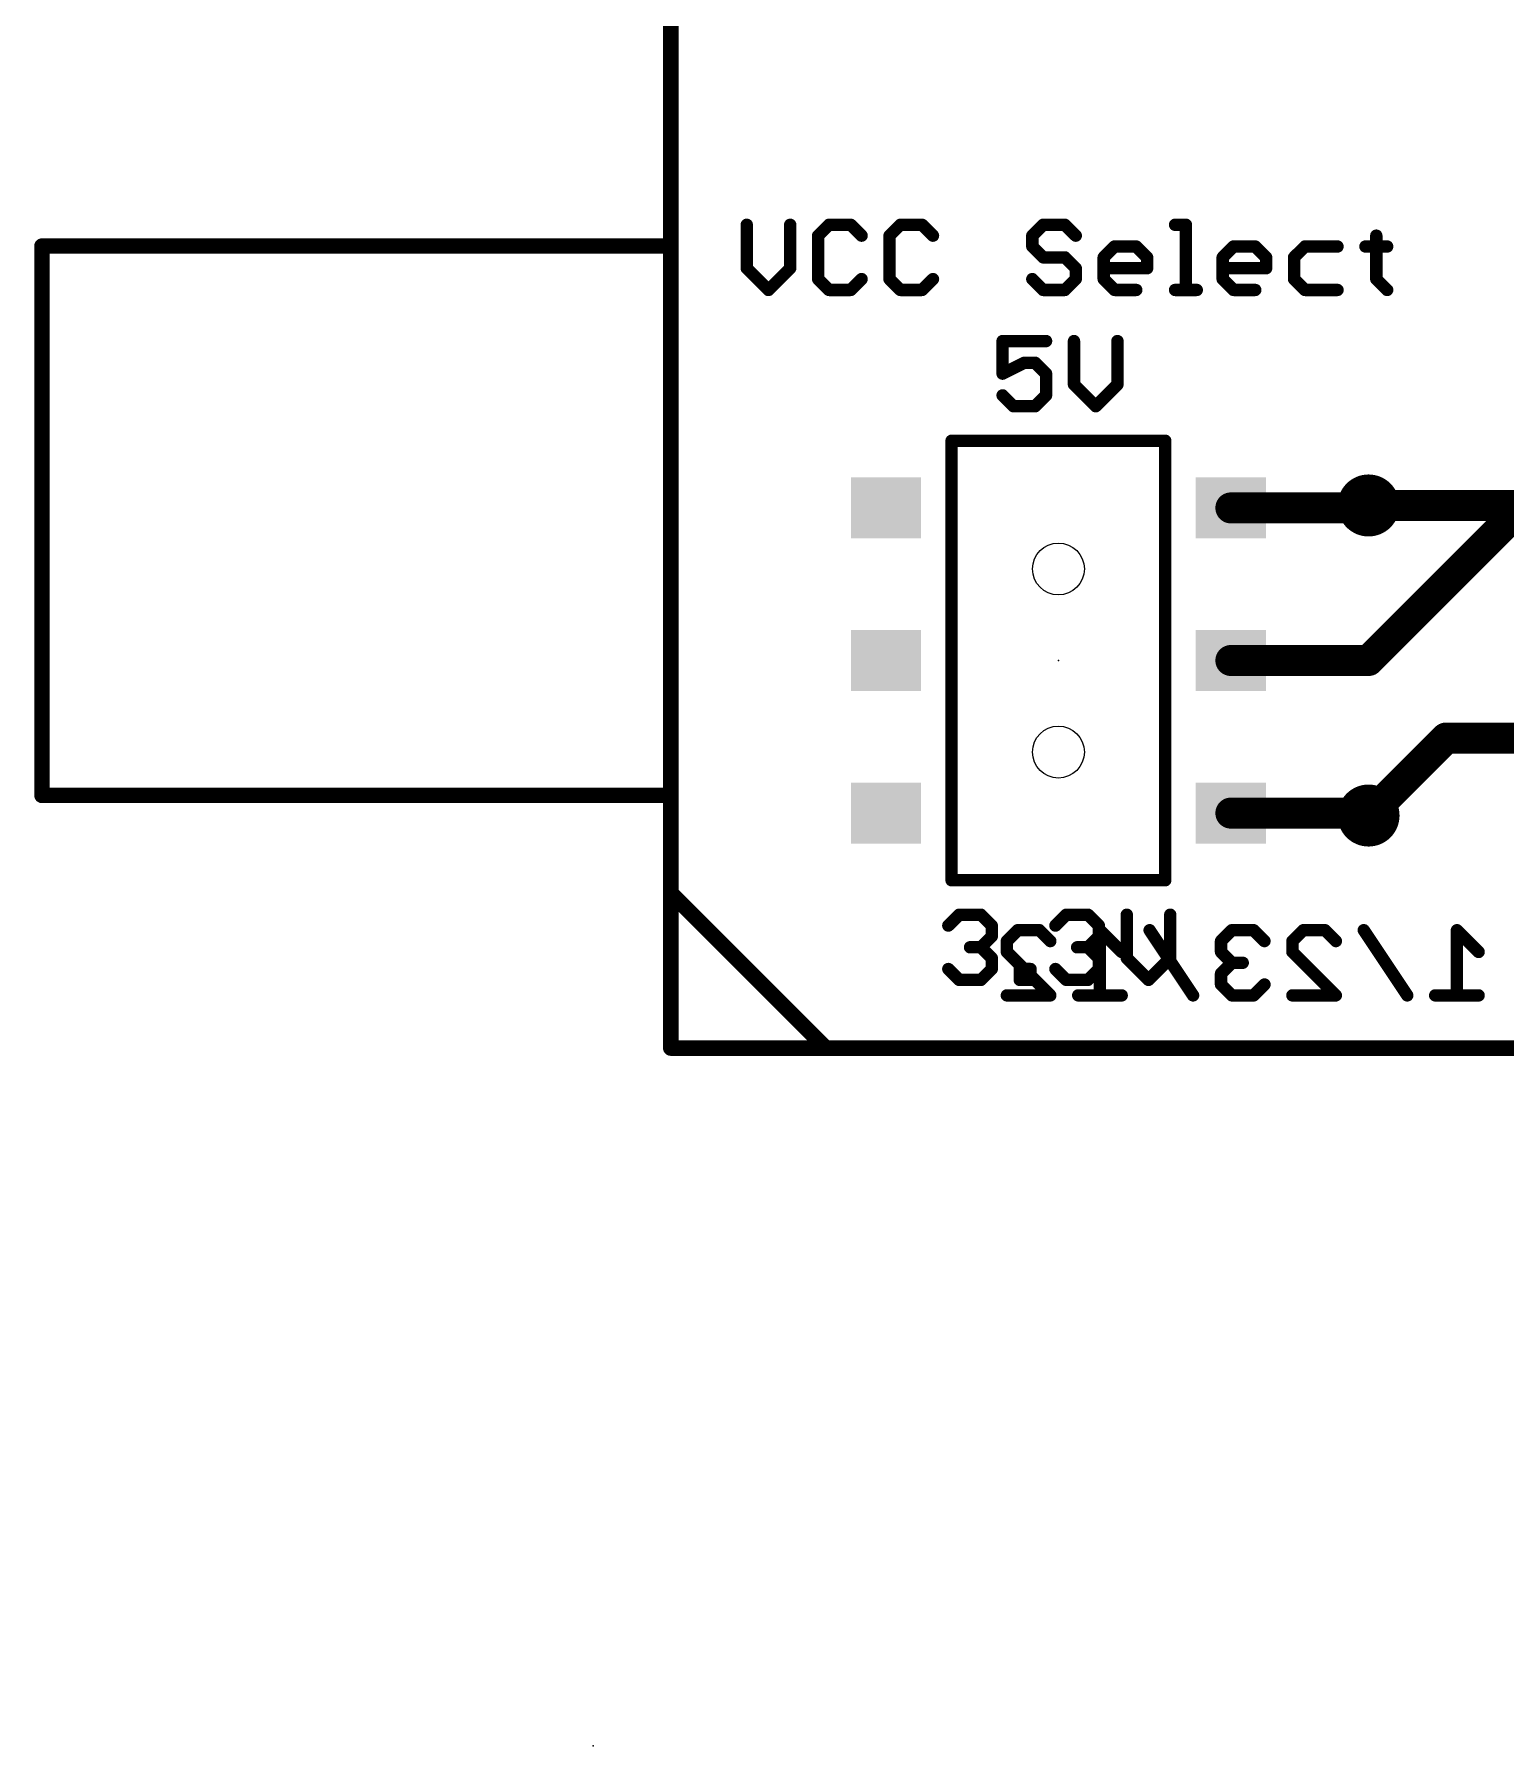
# Model space of a CAD drawing. Extents: x -15.6 to 66.2, y -11.4 to 53.5.
# Drawn here: x -10.43 to 13.68, y -11.43 to 16.61 of the extents above; entities that cross this region are included whole.
import ezdxf

# ---------------------------------------------------------------- set-up
doc = ezdxf.new("R2010")
doc.units = 0
for name, color, linetype in [('1', 12, 'CONTINUOUS'), ('16', 132, 'CONTINUOUS'), ('18', 110, 'CONTINUOUS'), ('20', 53, 'CONTINUOUS'), ('21', 41, 'CONTINUOUS'), ('23', 53, 'CONTINUOUS'), ('51', 53, 'CONTINUOUS')]:
    doc.layers.add(name, color=color, linetype=linetype)

# ---------------------------------------------------------------- blocks, each defined once
blk = doc.blocks.new('RECT')
blk.add_solid([(-0.5, -0.5), (0.5, -0.5), (-0.5, 0.5), (0.5, 0.5)])
blk = doc.blocks.new('ROUNDV')
at = {"const_width": 0.5}
blk.add_lwpolyline([(0, -0.25, 1), (0, 0.25, 1), (0, -0.25)], format="xyb", dxfattribs=at)

msp = doc.modelspace()

# ---------------------------------------------------------------- linework, layer by layer
at = {"layer": '1'}
for points, const_width in [([(0, 53.34), (0, 0)], 0.254), ([(9.175, 8.85), (11.39, 8.85)], 0.508), ([(11.39, 8.85), (11.43, 8.89)], 0.508), ([(11.43, 6.35), (13.97, 8.89)], 0.508), ([(9.175, 6.35), (11.43, 6.35)], 0.508), ([(9.175, 3.85), (11.39, 3.85)], 0.508), ([(11.39, 3.85), (11.43, 3.81)], 0.508), ([(0, 0), (59.69, 0)], 0.254)]:
    msp.add_lwpolyline(points, dxfattribs=dict(at, const_width=const_width))
for points, const_width in [([(9.175, 8.977, 1), (9.175, 8.723)], 0.254), ([(11.3002, 8.9398, 1), (11.4798, 8.7602)], 0.254), ([(11.5198, 8.8002, 1), (11.3402, 8.9798)], 0.254), ([(11.39, 8.723, 1), (11.39, 8.977)], 0.254), ([(9.175, 6.477, 1), (9.175, 6.223)], 0.254), ([(11.3402, 6.4398, 1), (11.5198, 6.2602)], 0.254), ([(11.43, 6.223, 1), (11.43, 6.477)], 0.254), ([(9.175, 3.977, 1), (9.175, 3.723)], 0.254), ([(11.4798, 3.9398, 1), (11.3002, 3.7602)], 0.254), ([(11.3402, 3.7202, 1), (11.5198, 3.8998)], 0.254), ([(11.39, 3.723, 1), (11.39, 3.977)], 0.254), ([(0, 0.0635, 1), (0, -0.0635)], 0.127), ([(-0.0635, 0, 1), (0.0635, 0)], 0.127)]:
    msp.add_lwpolyline(points, format="xyb", dxfattribs=dict(at, const_width=const_width))
at = {"layer": '16'}
for points, const_width in [([(0, 53.34), (0, 0)], 0.254), ([(11.43, 8.89), (27.94, 8.89)], 0.508), ([(11.43, 3.81), (12.7, 5.08)], 0.508), ([(12.7, 5.08), (25.4, 5.08)], 0.508), ([(5.5052, 1.7534), (5.6832, 1.9313)], 0.2032), ([(5.6832, 1.9313), (6.0391, 1.9313)], 0.2032), ([(6.0391, 1.9313), (6.217, 1.7534)], 0.2032), ([(7.3864, 1.5754), (7.0305, 1.9313)], 0.2032), ([(7.0305, 1.9313), (7.0305, 0.8636)], 0.2032), ([(8.5558, 0.8636), (7.844, 1.9313)], 0.2032), ([(9.1914, 1.9313), (9.0134, 1.7534)], 0.2032), ([(9.5473, 1.9313), (9.1914, 1.9313)], 0.2032), ([(9.7252, 1.7534), (9.5473, 1.9313)], 0.2032), ([(10.1828, 1.7534), (10.3608, 1.9313)], 0.2032), ([(10.3608, 1.9313), (10.7167, 1.9313)], 0.2032), ([(10.7167, 1.9313), (10.8946, 1.7534)], 0.2032), ([(12.064, 0.8636), (11.3522, 1.9313)], 0.2032), ([(13.2334, 1.5754), (12.8775, 1.9313)], 0.2032), ([(12.8775, 1.9313), (12.8775, 0.8636)], 0.2032), ([(5.5052, 1.5754), (5.5052, 1.7534)], 0.2032), ([(9.0134, 1.7534), (9.0134, 1.5754)], 0.2032), ([(10.1828, 1.5754), (10.1828, 1.7534)], 0.2032), ([(6.217, 0.8636), (5.5052, 1.5754)], 0.2032), ([(9.0134, 1.5754), (9.1914, 1.3975)], 0.2032), ([(9.1914, 1.3975), (9.0134, 1.2195)], 0.2032), ([(9.1914, 1.3975), (9.3693, 1.3975)], 0.2032), ([(10.8946, 0.8636), (10.1828, 1.5754)], 0.2032), ([(9.0134, 1.2195), (9.0134, 1.0415)], 0.2032), ([(9.0134, 1.0415), (9.1914, 0.8636)], 0.2032), ([(9.5473, 0.8636), (9.7252, 1.0415)], 0.2032), ([(5.5052, 0.8636), (6.217, 0.8636)], 0.2032), ([(7.3864, 0.8636), (6.6746, 0.8636)], 0.2032), ([(9.1914, 0.8636), (9.5473, 0.8636)], 0.2032), ([(10.1828, 0.8636), (10.8946, 0.8636)], 0.2032), ([(13.2334, 0.8636), (12.5216, 0.8636)], 0.2032), ([(0, 0), (59.69, 0)], 0.254)]:
    msp.add_lwpolyline(points, dxfattribs=dict(at, const_width=const_width))
for points, const_width in [([(11.43, 9.017, 1), (11.43, 8.763)], 0.254), ([(12.7, 5.207, 1), (12.7, 4.953)], 0.254), ([(12.7898, 4.9902, 1), (12.6102, 5.1698)], 0.254), ([(11.3402, 3.8998, 1), (11.5198, 3.7202)], 0.254), ([(5.6832, 1.9821, 1), (5.6832, 1.8805)], 0.1016), ([(5.7191, 1.8954, 1), (5.6472, 1.9672)], 0.1016), ([(6.075, 1.9672, 1), (6.0031, 1.8954)], 0.1016), ([(6.0391, 1.8805, 1), (6.0391, 1.9821)], 0.1016), ([(7.0664, 1.9672, 1), (6.9946, 1.8954)], 0.1016), ([(7.0813, 1.9313, 1), (6.9797, 1.9313)], 0.1016), ([(7.8863, 1.9595, 1), (7.8017, 1.9031)], 0.1016), ([(9.1914, 1.9821, 1), (9.1914, 1.8805)], 0.1016), ([(9.2273, 1.8954, 1), (9.1554, 1.9672)], 0.1016), ([(9.5832, 1.9672, 1), (9.5113, 1.8954)], 0.1016), ([(9.5473, 1.8805, 1), (9.5473, 1.9821)], 0.1016), ([(10.3608, 1.9821, 1), (10.3608, 1.8805)], 0.1016), ([(10.3967, 1.8954, 1), (10.3248, 1.9672)], 0.1016), ([(10.7526, 1.9672, 1), (10.6807, 1.8954)], 0.1016), ([(10.7167, 1.8805, 1), (10.7167, 1.9821)], 0.1016), ([(11.3945, 1.9595, 1), (11.3099, 1.9031)], 0.1016), ([(12.9134, 1.9672, 1), (12.8416, 1.8954)], 0.1016), ([(12.9283, 1.9313, 1), (12.8267, 1.9313)], 0.1016), ([(5.556, 1.7534, 1), (5.4544, 1.7534)], 0.1016), ([(5.4693, 1.7893, 1), (5.5411, 1.7174)], 0.1016), ([(6.1811, 1.7174, 1), (6.2529, 1.7893)], 0.1016), ([(9.0642, 1.7534, 1), (8.9626, 1.7534)], 0.1016), ([(8.9775, 1.7893, 1), (9.0493, 1.7174)], 0.1016), ([(9.6893, 1.7174, 1), (9.7611, 1.7893)], 0.1016), ([(10.2336, 1.7534, 1), (10.132, 1.7534)], 0.1016), ([(10.1469, 1.7893, 1), (10.2187, 1.7174)], 0.1016), ([(10.8587, 1.7174, 1), (10.9305, 1.7893)], 0.1016), ([(5.5411, 1.6113, 1), (5.4693, 1.5395)], 0.1016), ([(5.4544, 1.5754, 1), (5.556, 1.5754)], 0.1016), ([(7.3505, 1.5395, 1), (7.4223, 1.6113)], 0.1016), ([(9.0493, 1.6113, 1), (8.9775, 1.5395)], 0.1016), ([(8.9626, 1.5754, 1), (9.0642, 1.5754)], 0.1016), ([(9.1914, 1.4483, 1), (9.1914, 1.3467)], 0.1016), ([(9.2273, 1.3615, 1), (9.1554, 1.4334)], 0.1016), ([(9.1554, 1.3615, 1), (9.2273, 1.4334)], 0.1016), ([(9.3693, 1.3467, 1), (9.3693, 1.4483)], 0.1016), ([(10.2187, 1.6113, 1), (10.1469, 1.5395)], 0.1016), ([(10.132, 1.5754, 1), (10.2336, 1.5754)], 0.1016), ([(13.1975, 1.5395, 1), (13.2693, 1.6113)], 0.1016), ([(9.0642, 1.2195, 1), (8.9626, 1.2195)], 0.1016), ([(8.9775, 1.2554, 1), (9.0493, 1.1836)], 0.1016), ([(9.0493, 1.0775, 1), (8.9775, 1.0056)], 0.1016), ([(9.7611, 1.0056, 1), (9.6893, 1.0775)], 0.1016), ([(5.5052, 0.9144, 1), (5.5052, 0.8128)], 0.1016), ([(6.1811, 0.8277, 1), (6.2529, 0.8995)], 0.1016), ([(6.217, 0.8128, 1), (6.217, 0.9144)], 0.1016), ([(6.6746, 0.9144, 1), (6.6746, 0.8128)], 0.1016), ([(6.9797, 0.8636, 1), (7.0813, 0.8636)], 0.1016), ([(7.3864, 0.8128, 1), (7.3864, 0.9144)], 0.1016), ([(8.5135, 0.8354, 1), (8.5981, 0.8918)], 0.1016), ([(8.9626, 1.0415, 1), (9.0642, 1.0415)], 0.1016), ([(9.1914, 0.9144, 1), (9.1914, 0.8128)], 0.1016), ([(9.1554, 0.8277, 1), (9.2273, 0.8995)], 0.1016), ([(9.5113, 0.8995, 1), (9.5832, 0.8277)], 0.1016), ([(9.5473, 0.8128, 1), (9.5473, 0.9144)], 0.1016), ([(10.1828, 0.9144, 1), (10.1828, 0.8128)], 0.1016), ([(10.8587, 0.8277, 1), (10.9305, 0.8995)], 0.1016), ([(10.8946, 0.8128, 1), (10.8946, 0.9144)], 0.1016), ([(12.0217, 0.8354, 1), (12.1063, 0.8918)], 0.1016), ([(12.5216, 0.9144, 1), (12.5216, 0.8128)], 0.1016), ([(12.8267, 0.8636, 1), (12.9283, 0.8636)], 0.1016), ([(13.2334, 0.8128, 1), (13.2334, 0.9144)], 0.1016), ([(0, 0.0635, 1), (0, -0.0635)], 0.127), ([(-0.0635, 0, 1), (0.0635, 0)], 0.127)]:
    msp.add_lwpolyline(points, format="xyb", dxfattribs=dict(at, const_width=const_width))
at = {"layer": '20', "const_width": 0.254}
for points in [[(0, 2.54), (0, 50.8)], [(2.54, 0), (0, 2.54)], [(57.15, 0), (2.54, 0)]]:
    msp.add_lwpolyline(points, dxfattribs=at)
at = {"layer": '20', "const_width": 0.127}
for points in [[(0.0449, 2.5849, 1), (-0.0449, 2.4951)], [(-0.0635, 2.54, 1), (0.0635, 2.54)], [(2.54, 0.0635, 1), (2.54, -0.0635)], [(2.4951, -0.0449, 1), (2.5849, 0.0449)]]:
    msp.add_lwpolyline(points, format="xyb", dxfattribs=at)
at = {"layer": '20'}
for centre in [(6.35, 7.85), (6.35, 4.85)]:
    msp.add_circle(centre, 0.425, dxfattribs=at)
at = {"layer": '21', "const_width": 0.2032}
for points in [[(1.2446, 13.4883), (1.2446, 12.7765)], [(1.9564, 12.7765), (1.9564, 13.4883)], [(2.5919, 13.4883), (2.414, 13.3104)], [(2.9479, 13.4883), (2.5919, 13.4883)], [(3.1258, 13.3104), (2.9479, 13.4883)], [(3.7613, 13.4883), (3.5834, 13.3104)], [(4.1173, 13.4883), (3.7613, 13.4883)], [(4.2952, 13.3104), (4.1173, 13.4883)], [(6.1001, 13.4883), (5.9222, 13.3104)], [(6.456, 13.4883), (6.1001, 13.4883)], [(6.634, 13.3104), (6.456, 13.4883)], [(8.261, 13.4883), (8.4389, 13.4883)], [(8.4389, 13.4883), (8.4389, 12.4206)], [(2.414, 13.3104), (2.414, 12.5986)], [(3.5834, 13.3104), (3.5834, 12.5986)], [(5.9222, 13.3104), (5.9222, 13.1324)], [(5.9222, 13.1324), (6.1001, 12.9545)], [(7.0916, 12.9545), (7.2695, 13.1324)], [(7.2695, 13.1324), (7.6254, 13.1324)], [(7.6254, 13.1324), (7.8034, 12.9545)], [(9.0406, 12.9545), (9.2185, 13.1324)], [(9.2185, 13.1324), (9.5744, 13.1324)], [(9.5744, 13.1324), (9.7524, 12.9545)], [(10.3879, 13.1324), (10.21, 12.9545)], [(10.9218, 13.1324), (10.3879, 13.1324)], [(11.3794, 13.1324), (11.7353, 13.1324)], [(11.5573, 13.3104), (11.5573, 12.5986)], [(6.1001, 12.9545), (6.456, 12.9545)], [(6.456, 12.9545), (6.634, 12.7765)], [(7.0916, 12.5986), (7.0916, 12.9545)], [(7.8034, 12.9545), (7.8034, 12.7765)], [(9.0406, 12.5986), (9.0406, 12.9545)], [(9.7524, 12.9545), (9.7524, 12.7765)], [(10.21, 12.9545), (10.21, 12.5986)], [(1.2446, 12.7765), (1.6005, 12.4206)], [(1.6005, 12.4206), (1.9564, 12.7765)], [(2.414, 12.5986), (2.5919, 12.4206)], [(2.9479, 12.4206), (3.1258, 12.5986)], [(3.5834, 12.5986), (3.7613, 12.4206)], [(4.1173, 12.4206), (4.2952, 12.5986)], [(6.1001, 12.4206), (5.9222, 12.5986)], [(6.634, 12.5986), (6.456, 12.4206)], [(6.634, 12.7765), (6.634, 12.5986)], [(7.8034, 12.7765), (7.0916, 12.7765)], [(7.2695, 12.4206), (7.0916, 12.5986)], [(9.7524, 12.7765), (9.0406, 12.7765)], [(9.2185, 12.4206), (9.0406, 12.5986)], [(10.21, 12.5986), (10.3879, 12.4206)], [(11.5573, 12.5986), (11.7353, 12.4206)], [(2.5919, 12.4206), (2.9479, 12.4206)], [(3.7613, 12.4206), (4.1173, 12.4206)], [(6.456, 12.4206), (6.1001, 12.4206)], [(7.6254, 12.4206), (7.2695, 12.4206)], [(8.261, 12.4206), (8.6169, 12.4206)], [(9.5744, 12.4206), (9.2185, 12.4206)], [(10.3879, 12.4206), (10.9218, 12.4206)], [(6.1474, 11.5833), (5.4356, 11.5833)], [(5.4356, 11.5833), (5.4356, 11.0495)], [(6.605, 11.5833), (6.605, 10.8715)], [(7.3168, 10.8715), (7.3168, 11.5833)], [(5.4356, 11.0495), (5.7915, 11.2274)], [(5.7915, 11.2274), (5.9695, 11.2274)], [(5.9695, 11.2274), (6.1474, 11.0495)], [(6.1474, 11.0495), (6.1474, 10.6936)], [(6.605, 10.8715), (6.9609, 10.5156)], [(6.9609, 10.5156), (7.3168, 10.8715)], [(5.6136, 10.5156), (5.4356, 10.6936)], [(6.1474, 10.6936), (5.9695, 10.5156)], [(5.9695, 10.5156), (5.6136, 10.5156)], [(8.1, 9.95), (4.6, 9.95)], [(4.6, 9.95), (4.6, 2.75)], [(8.1, 2.75), (8.1, 9.95)], [(4.6, 2.75), (8.1, 2.75)], [(4.5466, 2.0074), (4.7245, 2.1853)], [(4.7245, 2.1853), (5.0805, 2.1853)], [(5.0805, 2.1853), (5.2584, 2.0074)], [(6.3007, 2.0074), (6.4786, 2.1853)], [(6.4786, 2.1853), (6.8346, 2.1853)], [(6.8346, 2.1853), (7.0125, 2.0074)], [(7.4701, 2.1853), (7.4701, 1.4735)], [(8.1819, 1.4735), (8.1819, 2.1853)], [(5.2584, 2.0074), (5.2584, 1.8294)], [(7.0125, 2.0074), (7.0125, 1.8294)], [(5.0805, 1.6515), (4.9025, 1.6515)], [(5.2584, 1.8294), (5.0805, 1.6515)], [(5.0805, 1.6515), (5.2584, 1.4735)], [(6.8346, 1.6515), (6.6566, 1.6515)], [(7.0125, 1.8294), (6.8346, 1.6515)], [(6.8346, 1.6515), (7.0125, 1.4735)], [(5.2584, 1.4735), (5.2584, 1.2955)], [(7.0125, 1.4735), (7.0125, 1.2955)], [(7.4701, 1.4735), (7.826, 1.1176)], [(7.826, 1.1176), (8.1819, 1.4735)], [(4.7245, 1.1176), (4.5466, 1.2955)], [(5.0805, 1.1176), (4.7245, 1.1176)], [(5.2584, 1.2955), (5.0805, 1.1176)], [(5.716, 1.1176), (5.716, 1.2955)], [(5.716, 1.2955), (5.8939, 1.2955)], [(5.8939, 1.1176), (5.716, 1.1176)], [(5.8939, 1.2955), (5.8939, 1.1176)], [(6.4786, 1.1176), (6.3007, 1.2955)], [(6.8346, 1.1176), (6.4786, 1.1176)], [(7.0125, 1.2955), (6.8346, 1.1176)]]:
    msp.add_lwpolyline(points, dxfattribs=at)
at = {"layer": '21', "const_width": 0.1016}
for points in [[(1.2954, 13.4883, 1), (1.1938, 13.4883)], [(2.0072, 13.4883, 1), (1.9056, 13.4883)], [(2.5919, 13.5391, 1), (2.5919, 13.4375)], [(2.6279, 13.4524, 1), (2.556, 13.5242)], [(2.9838, 13.5242, 1), (2.9119, 13.4524)], [(2.9479, 13.4375, 1), (2.9479, 13.5391)], [(3.7613, 13.5391, 1), (3.7613, 13.4375)], [(3.7973, 13.4524, 1), (3.7254, 13.5242)], [(4.1532, 13.5242, 1), (4.0813, 13.4524)], [(4.1173, 13.4375, 1), (4.1173, 13.5391)], [(6.1001, 13.5391, 1), (6.1001, 13.4375)], [(6.1361, 13.4524, 1), (6.0642, 13.5242)], [(6.492, 13.5242, 1), (6.4201, 13.4524)], [(6.456, 13.4375, 1), (6.456, 13.5391)], [(8.261, 13.5391, 1), (8.261, 13.4375)], [(8.4897, 13.4883, 1), (8.3881, 13.4883)], [(8.4389, 13.4375, 1), (8.4389, 13.5391)], [(2.4648, 13.3104, 1), (2.3632, 13.3104)], [(2.3781, 13.3463, 1), (2.4499, 13.2744)], [(3.0899, 13.2744, 1), (3.1617, 13.3463)], [(3.6342, 13.3104, 1), (3.5326, 13.3104)], [(3.5475, 13.3463, 1), (3.6193, 13.2744)], [(4.2593, 13.2744, 1), (4.3311, 13.3463)], [(5.973, 13.3104, 1), (5.8714, 13.3104)], [(5.8863, 13.3463, 1), (5.9581, 13.2744)], [(5.9581, 13.1683, 1), (5.8863, 13.0965)], [(5.8714, 13.1324, 1), (5.973, 13.1324)], [(6.5981, 13.2744, 1), (6.6699, 13.3463)], [(7.2695, 13.1832, 1), (7.2695, 13.0816)], [(7.3055, 13.0965, 1), (7.2336, 13.1683)], [(7.6614, 13.1683, 1), (7.5895, 13.0965)], [(7.6254, 13.0816, 1), (7.6254, 13.1832)], [(9.2185, 13.1832, 1), (9.2185, 13.0816)], [(9.2544, 13.0965, 1), (9.1826, 13.1683)], [(9.6104, 13.1683, 1), (9.5385, 13.0965)], [(9.5744, 13.0816, 1), (9.5744, 13.1832)], [(10.3879, 13.1832, 1), (10.3879, 13.0816)], [(10.4238, 13.0965, 1), (10.352, 13.1683)], [(10.9218, 13.0816, 1), (10.9218, 13.1832)], [(11.3794, 13.1832, 1), (11.3794, 13.0816)], [(11.6081, 13.3104, 1), (11.5065, 13.3104)], [(11.7353, 13.0816, 1), (11.7353, 13.1832)], [(6.1001, 13.0053, 1), (6.1001, 12.9037)], [(6.0642, 12.9185, 1), (6.1361, 12.9904)], [(6.492, 12.9904, 1), (6.4201, 12.9185)], [(6.456, 12.9037, 1), (6.456, 13.0053)], [(7.1424, 12.9545, 1), (7.0408, 12.9545)], [(7.0557, 12.9904, 1), (7.1275, 12.9185)], [(7.8542, 12.9545, 1), (7.7526, 12.9545)], [(7.7675, 12.9185, 1), (7.8393, 12.9904)], [(9.0914, 12.9545, 1), (8.9898, 12.9545)], [(9.0047, 12.9904, 1), (9.0765, 12.9185)], [(9.8032, 12.9545, 1), (9.7016, 12.9545)], [(9.7165, 12.9185, 1), (9.7883, 12.9904)], [(10.2608, 12.9545, 1), (10.1592, 12.9545)], [(10.1741, 12.9904, 1), (10.2459, 12.9185)], [(1.2805, 12.8124, 1), (1.2087, 12.7406)], [(1.1938, 12.7765, 1), (1.2954, 12.7765)], [(1.9056, 12.7765, 1), (2.0072, 12.7765)], [(1.9923, 12.7406, 1), (1.9205, 12.8124)], [(2.4499, 12.6345, 1), (2.3781, 12.5626)], [(2.3632, 12.5986, 1), (2.4648, 12.5986)], [(3.1617, 12.5626, 1), (3.0899, 12.6345)], [(3.6193, 12.6345, 1), (3.5475, 12.5626)], [(3.5326, 12.5986, 1), (3.6342, 12.5986)], [(4.3311, 12.5626, 1), (4.2593, 12.6345)], [(5.9581, 12.6345, 1), (5.8863, 12.5626)], [(6.6848, 12.7765, 1), (6.5832, 12.7765)], [(6.5832, 12.5986, 1), (6.6848, 12.5986)], [(6.5981, 12.7406, 1), (6.6699, 12.8124)], [(6.6699, 12.5626, 1), (6.5981, 12.6345)], [(7.0916, 12.8273, 1), (7.0916, 12.7257)], [(7.1275, 12.6345, 1), (7.0557, 12.5626)], [(7.0408, 12.5986, 1), (7.1424, 12.5986)], [(7.7526, 12.7765, 1), (7.8542, 12.7765)], [(7.8034, 12.7257, 1), (7.8034, 12.8273)], [(9.0406, 12.8273, 1), (9.0406, 12.7257)], [(9.0765, 12.6345, 1), (9.0047, 12.5626)], [(8.9898, 12.5986, 1), (9.0914, 12.5986)], [(9.7016, 12.7765, 1), (9.8032, 12.7765)], [(9.7524, 12.7257, 1), (9.7524, 12.8273)], [(10.2459, 12.6345, 1), (10.1741, 12.5626)], [(10.1592, 12.5986, 1), (10.2608, 12.5986)], [(11.5932, 12.6345, 1), (11.5214, 12.5626)], [(11.5065, 12.5986, 1), (11.6081, 12.5986)], [(1.5646, 12.4565, 1), (1.6364, 12.3847)], [(1.5646, 12.3847, 1), (1.6364, 12.4565)], [(2.5919, 12.4714, 1), (2.5919, 12.3698)], [(2.556, 12.3847, 1), (2.6279, 12.4565)], [(2.9119, 12.4565, 1), (2.9838, 12.3847)], [(2.9479, 12.3698, 1), (2.9479, 12.4714)], [(3.7613, 12.4714, 1), (3.7613, 12.3698)], [(3.7254, 12.3847, 1), (3.7973, 12.4565)], [(4.0813, 12.4565, 1), (4.1532, 12.3847)], [(4.1173, 12.3698, 1), (4.1173, 12.4714)], [(6.1001, 12.4714, 1), (6.1001, 12.3698)], [(6.0642, 12.3847, 1), (6.1361, 12.4565)], [(6.4201, 12.4565, 1), (6.492, 12.3847)], [(6.456, 12.3698, 1), (6.456, 12.4714)], [(7.2695, 12.4714, 1), (7.2695, 12.3698)], [(7.2336, 12.3847, 1), (7.3055, 12.4565)], [(7.6254, 12.3698, 1), (7.6254, 12.4714)], [(8.261, 12.4714, 1), (8.261, 12.3698)], [(8.3881, 12.4206, 1), (8.4897, 12.4206)], [(8.6169, 12.3698, 1), (8.6169, 12.4714)], [(9.2185, 12.4714, 1), (9.2185, 12.3698)], [(9.1826, 12.3847, 1), (9.2544, 12.4565)], [(9.5744, 12.3698, 1), (9.5744, 12.4714)], [(10.3879, 12.4714, 1), (10.3879, 12.3698)], [(10.352, 12.3847, 1), (10.4238, 12.4565)], [(10.9218, 12.3698, 1), (10.9218, 12.4714)], [(11.6994, 12.3847, 1), (11.7712, 12.4565)], [(5.4356, 11.6341, 1), (5.4356, 11.5325)], [(5.4864, 11.5833, 1), (5.3848, 11.5833)], [(6.1474, 11.5325, 1), (6.1474, 11.6341)], [(6.6558, 11.5833, 1), (6.5542, 11.5833)], [(7.3676, 11.5833, 1), (7.266, 11.5833)], [(5.7915, 11.2782, 1), (5.7915, 11.1766)], [(5.8142, 11.182, 1), (5.7688, 11.2728)], [(6.0054, 11.2633, 1), (5.9335, 11.1915)], [(5.9695, 11.1766, 1), (5.9695, 11.2782)], [(5.4129, 11.0949, 1), (5.4583, 11.004)], [(5.3848, 11.0495, 1), (5.4864, 11.0495)], [(6.1982, 11.0495, 1), (6.0966, 11.0495)], [(6.1115, 11.0135, 1), (6.1833, 11.0854)], [(6.6409, 10.9074, 1), (6.5691, 10.8356)], [(7.3527, 10.8356, 1), (7.2809, 10.9074)], [(5.4715, 10.7295, 1), (5.3997, 10.6576)], [(6.0966, 10.6936, 1), (6.1982, 10.6936)], [(6.1833, 10.6576, 1), (6.1115, 10.7295)], [(6.5542, 10.8715, 1), (6.6558, 10.8715)], [(7.266, 10.8715, 1), (7.3676, 10.8715)], [(5.6136, 10.5664, 1), (5.6136, 10.4648)], [(5.5776, 10.4797, 1), (5.6495, 10.5515)], [(5.9335, 10.5515, 1), (6.0054, 10.4797)], [(5.9695, 10.4648, 1), (5.9695, 10.5664)], [(6.925, 10.5515, 1), (6.9968, 10.4797)], [(6.925, 10.4797, 1), (6.9968, 10.5515)], [(4.6, 10.0008, 1), (4.6, 9.8992)], [(4.6508, 9.95, 1), (4.5492, 9.95)], [(8.1508, 9.95, 1), (8.0492, 9.95)], [(8.1, 9.8992, 1), (8.1, 10.0008)], [(4.6, 2.8008, 1), (4.6, 2.6992)], [(8.1, 2.6992, 1), (8.1, 2.8008)], [(4.5492, 2.75, 1), (4.6508, 2.75)], [(8.0492, 2.75, 1), (8.1508, 2.75)], [(4.7245, 2.2361, 1), (4.7245, 2.1345)], [(4.7605, 2.1494, 1), (4.6886, 2.2212)], [(5.1164, 2.2212, 1), (5.0445, 2.1494)], [(5.0805, 2.1345, 1), (5.0805, 2.2361)], [(6.4786, 2.2361, 1), (6.4786, 2.1345)], [(6.5146, 2.1494, 1), (6.4427, 2.2212)], [(6.8705, 2.2212, 1), (6.7986, 2.1494)], [(6.8346, 2.1345, 1), (6.8346, 2.2361)], [(7.5209, 2.1853, 1), (7.4193, 2.1853)], [(8.2327, 2.1853, 1), (8.1311, 2.1853)], [(4.5107, 2.0433, 1), (4.5825, 1.9714)], [(5.3092, 2.0074, 1), (5.2076, 2.0074)], [(5.2225, 1.9714, 1), (5.2943, 2.0433)], [(6.2648, 2.0433, 1), (6.3366, 1.9714)], [(7.0633, 2.0074, 1), (6.9617, 2.0074)], [(6.9766, 1.9714, 1), (7.0484, 2.0433)], [(4.9025, 1.7023, 1), (4.9025, 1.6007)], [(5.1164, 1.6874, 1), (5.0445, 1.6155)], [(5.0445, 1.6874, 1), (5.1164, 1.6155)], [(5.0805, 1.6007, 1), (5.0805, 1.7023)], [(5.2076, 1.8294, 1), (5.3092, 1.8294)], [(5.2943, 1.7935, 1), (5.2225, 1.8653)], [(6.6566, 1.7023, 1), (6.6566, 1.6007)], [(6.8705, 1.6874, 1), (6.7986, 1.6155)], [(6.7986, 1.6874, 1), (6.8705, 1.6155)], [(6.8346, 1.6007, 1), (6.8346, 1.7023)], [(6.9617, 1.8294, 1), (7.0633, 1.8294)], [(7.0484, 1.7935, 1), (6.9766, 1.8653)], [(5.3092, 1.4735, 1), (5.2076, 1.4735)], [(5.2225, 1.4376, 1), (5.2943, 1.5094)], [(7.0633, 1.4735, 1), (6.9617, 1.4735)], [(6.9766, 1.4376, 1), (7.0484, 1.5094)], [(7.506, 1.5094, 1), (7.4342, 1.4376)], [(7.4193, 1.4735, 1), (7.5209, 1.4735)], [(8.1311, 1.4735, 1), (8.2327, 1.4735)], [(8.2178, 1.4376, 1), (8.146, 1.5094)], [(4.5825, 1.3315, 1), (4.5107, 1.2596)], [(4.7245, 1.1684, 1), (4.7245, 1.0668)], [(4.6886, 1.0817, 1), (4.7605, 1.1535)], [(5.0445, 1.1535, 1), (5.1164, 1.0817)], [(5.0805, 1.0668, 1), (5.0805, 1.1684)], [(5.2076, 1.2955, 1), (5.3092, 1.2955)], [(5.2943, 1.2596, 1), (5.2225, 1.3315)], [(5.7668, 1.2955, 1), (5.6652, 1.2955)], [(5.716, 1.1684, 1), (5.716, 1.0668)], [(5.6652, 1.1176, 1), (5.7668, 1.1176)], [(5.716, 1.3463, 1), (5.716, 1.2448)], [(5.9447, 1.2955, 1), (5.8431, 1.2955)], [(5.8431, 1.1176, 1), (5.9447, 1.1176)], [(5.8939, 1.2448, 1), (5.8939, 1.3463)], [(5.8939, 1.0668, 1), (5.8939, 1.1684)], [(6.3366, 1.3315, 1), (6.2648, 1.2596)], [(6.4786, 1.1684, 1), (6.4786, 1.0668)], [(6.4427, 1.0817, 1), (6.5146, 1.1535)], [(6.7986, 1.1535, 1), (6.8705, 1.0817)], [(6.8346, 1.0668, 1), (6.8346, 1.1684)], [(6.9617, 1.2955, 1), (7.0633, 1.2955)], [(7.0484, 1.2596, 1), (6.9766, 1.3315)], [(7.7901, 1.1535, 1), (7.8619, 1.0817)], [(7.7901, 1.0817, 1), (7.8619, 1.1535)]]:
    msp.add_lwpolyline(points, format="xyb", dxfattribs=at)
at = {"layer": '23'}
for p in [(6.35, 6.35), (-1.27, -11.43)]:
    msp.add_point(p, dxfattribs=at)
at = {"layer": '51', "const_width": 0.254}
for points in [[(0, 31.64), (0, 2.54)], [(-10.3, 13.14), (-10.3, 4.14)], [(-10.3, 13.14), (-0.1, 13.14)], [(-10.3, 4.14), (-0.1, 4.14)], [(0, 2.54), (2.54, 0)], [(2.54, 0), (57.15, 0)]]:
    msp.add_lwpolyline(points, dxfattribs=at)
at = {"layer": '51', "const_width": 0.127}
for points in [[(-10.2365, 13.14, 1), (-10.3635, 13.14)], [(-10.3, 13.2035, 1), (-10.3, 13.0765)], [(-0.1, 13.0765, 1), (-0.1, 13.2035)], [(-10.3, 4.2035, 1), (-10.3, 4.0765)], [(-0.1, 4.0765, 1), (-0.1, 4.2035)], [(-10.3635, 4.14, 1), (-10.2365, 4.14)], [(0.0449, 2.5849, 1), (-0.0449, 2.4951)], [(-0.0635, 2.54, 1), (0.0635, 2.54)], [(2.54, 0.0635, 1), (2.54, -0.0635)], [(2.4951, -0.0449, 1), (2.5849, 0.0449)]]:
    msp.add_lwpolyline(points, format="xyb", dxfattribs=at)

# ---------------------------------------------------------------- block references
at = {"layer": '1', "yscale": 1.15, "rotation": 270}
for p in [(3.525, 8.85), (9.175, 8.85), (3.525, 6.35), (9.175, 6.35), (3.525, 3.85), (9.175, 3.85)]:
    msp.add_blockref('RECT', p, dxfattribs=at)
at = {"layer": '18', "xscale": 1.016, "yscale": 1.016}
for p in [(11.43, 8.89), (11.43, 8.89), (11.43, 3.81), (11.43, 3.81)]:
    msp.add_blockref('ROUNDV', p, dxfattribs=at)

doc.saveas('drawing.dxf')
